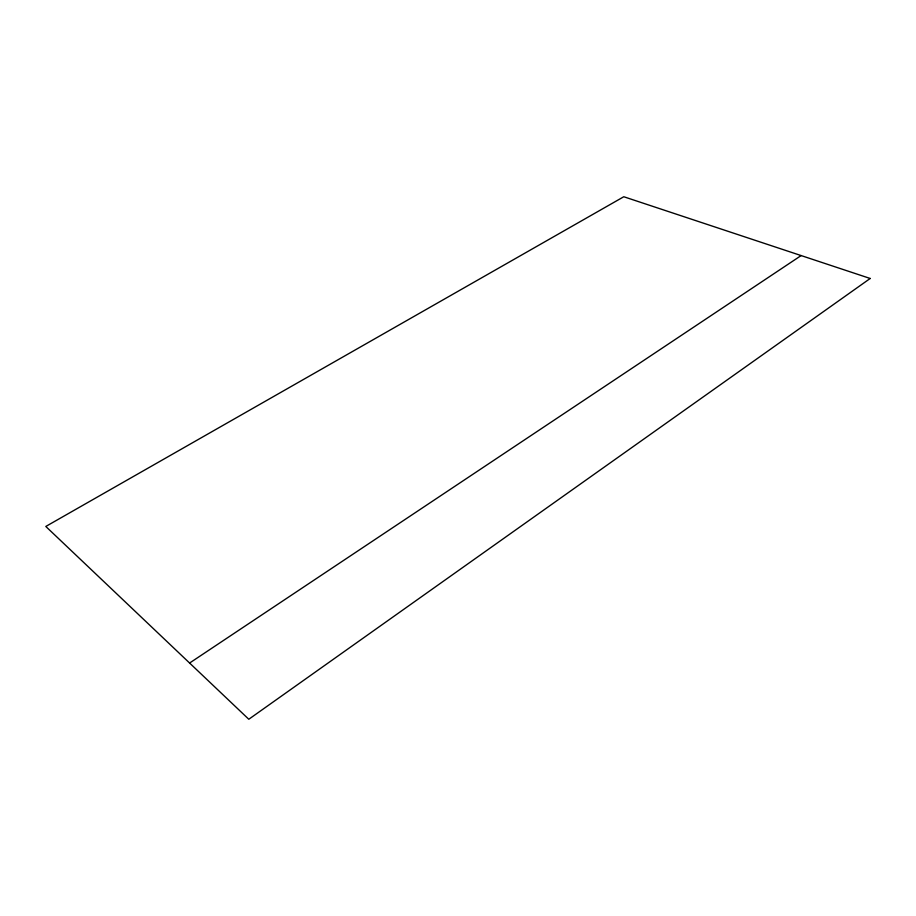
<?xml version="1.0" encoding="UTF-8"?>
<svg xmlns="http://www.w3.org/2000/svg" width="916" height="916" viewBox="0 0 916 916"><rect width="100%" height="100%" fill="white"/><g stroke="black" fill="none" stroke-linecap="round" stroke-linejoin="round"><path stroke-width="1.37" d="M189.601 663.035L801.145 255.564M870.2 278.475L248.797 719.255L45.8 526.46L623.785 196.745L870.2 278.475"/></g></svg>
